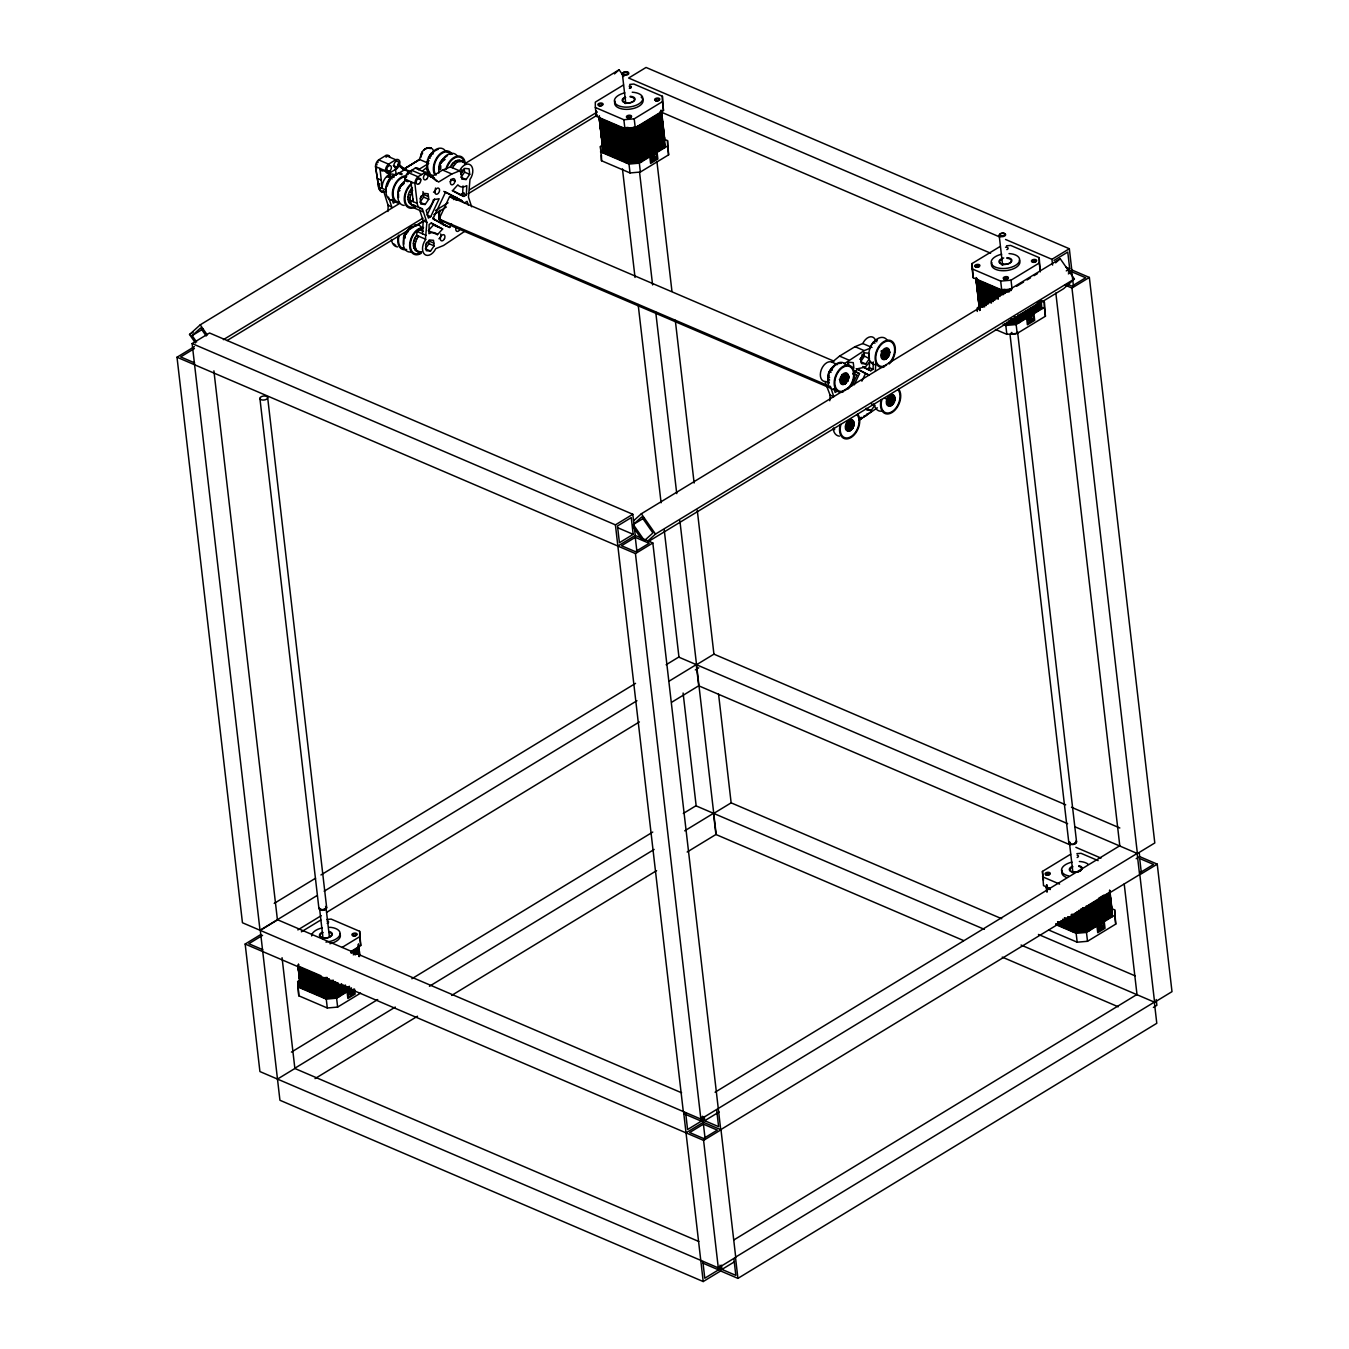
<?xml version="1.0" encoding="UTF-8"?>
<svg xmlns="http://www.w3.org/2000/svg" width="1349" height="1349" viewBox="0 0 1349 1349"><rect width="100%" height="100%" fill="white"/><g stroke="black" fill="none" stroke-linecap="round" stroke-linejoin="round"><path stroke-width="1.5" d="M419.505 158.895L422.288 151.965L420.939 154.292M863.883 367.468L867.07 369.171L869.397 367.737L869.532 362.19M867.07 369.171L870.746 370.739L873.09 369.322L873.258 361.92M452.235 190.614L460.245 194.846L462.656 193.379L463.027 185.909M466.332 194.964L466.805 185.622A13.659 8.718 -66.8 0 1 457.851 184.847L452.708 190.496L463.938 196.431L466.332 194.964L462.656 193.379M387.922 211.489L388.225 205.082L391.918 207.426L388.495 197.038M416.251 250.965L421.613 252.061C412.136 253.545 411.327 240.493 416.74 235.4L416.959 231.421L421.849 228.807M422.473 233.799L423.198 220.814L419.775 210.377M464.933 231.185L443.517 245.501L435.744 248.638A10.404 6.644 -66.8 0 1 424.716 254.421A10.404 6.644 -66.8 0 1 425.34 240.038L426.891 222.4L422.389 208.758L412.524 204.896L415.037 205.621M829.77 400.737L830.09 395.105L824.947 381.531A10.404 6.644 -66.8 0 1 821.288 369.744A10.404 6.644 -66.8 0 1 832.114 362.223L839.55 356.102L855.03 346.676L862.787 343.54A10.404 6.644 -66.8 0 1 875.434 340.1M875.332 371.363L875.754 363.943M841.641 374.567L847.813 377.147L845.722 383.453L841.978 381.312M887.322 351.684L885.197 349.239L886.192 348.632C892.313 348.969 887.929 355.225 883.966 350.082L889.716 352.595L886.698 358.497L882.954 356.372M866.395 415.357L865.62 415.829L866.783 414.447M866.952 414.042L866.834 415.003M849.044 422.203L854.119 424.126L850.595 429.269L845.756 427.195M890.02 397.264L895.095 399.169L891.571 404.312L888.35 402.946M399.102 189.349L399.759 190.833L399.068 189.18L401.446 185.504M409.489 203.261L412.693 205.183C405.105 202.603 407.82 191.862 412.406 187.562M411.327 204.053L409.826 197.763L412.592 190.31L410.754 189.518M405.155 237.407L404.464 235.755L405.155 238.014L404.228 237.609M420.804 157.546L420.955 156.669A7.807 4.991 -66.8 0 1 422.675 153.01M426.874 162.622L429.64 155.118L435.069 150.869M421.242 195.942L420.382 198.269M418.089 251.757C413.148 248.031 415.222 240.324 418.578 236.193M440.735 165.876L440.044 164.224L441.342 161.711L442.084 162.251L440.6 162.993M349.576 994.28C352.207 993.218 348.7 994.635 350.622 994.28M350.049 992.476L349.104 993.589L348.936 992.156M653.304 156.855C656.086 154.815 651.989 158.44 654.434 156.383M653.405 159.081L653.27 159.384M654.67 156.484L654.248 157.361M655.783 157.58C653.793 160.969 654.99 154.966 655.547 157.648M825.605 381.463L829.281 383.049C825.386 376.877 829.365 367.586 835.942 365.073M841.843 378.833L840.697 380.013L843.698 374.398L842.855 375.106L843.783 375.494M843.816 383.588A5.211 3.322 -66.8 0 0 845.688 382.442L848.049 380.654L848.74 377.821L847.813 377.754M847.239 425.407L846.093 426.588L849.094 420.972M853.209 423.721L853.883 425.98L852.973 425.593M882.819 353.876L881.673 355.057L884.674 349.442L883.831 350.15L884.742 350.555M886.698 358.497L889.025 355.698L888.097 355.31L888.789 352.207M888.789 352.797L889.48 354.45L888.553 354.062M888.215 400.451L887.069 401.631L890.07 396.016M890.593 396.758L889.261 401.53L887.069 401.918M893.949 400.636L894.32 402.272L894.185 398.781M894.185 399.371L894.825 400.872M1029.118 320.607L1029.877 319.511L1030.248 320.303M1029.338 319.038C1029.81 316.239 1027.011 321.079 1029.186 319.342M1030.164 320.624L1030.248 320.151M1030.484 320.236L1029.709 321.332L1029.338 320.539M1101.813 926.982L1101.88 926.83M861.471 417.667L860.072 418.241M404.498 235.923L405.762 233.242L406.504 233.782M435.019 190.411L435.322 189.619A3.254 2.074 -66.8 0 0 435.457 188.051M460.7 174.038L462.049 169.552M456.266 227.34L455.962 228.133A3.254 2.074 -66.8 0 0 456.721 231.252L457.244 231.404A3.254 2.074 -66.8 0 0 459.52 230.021L459.942 229.296A3.254 2.074 -66.8 0 0 460.228 228.504M651.719 157.428L652.157 158.17L651.803 157.277M349.003 992.476C349.087 994.972 350.774 990.25 349.087 992.324M840.967 378.597L842.231 375.916L842.973 376.455M848.049 380.654L846.464 381.396L847.948 380.654L847.577 379.018M846.346 425.171L847.695 424.159M851.017 420.348A5.211 3.322 -66.8 0 0 846.363 424.564A5.211 3.322 -66.8 0 0 847.695 430.129A5.211 3.322 -66.8 0 0 852.585 426.857L853.85 425.829M881.942 353.64L883.291 352.645M888.924 355.698L889.446 354.298M887.322 400.215L889.497 396.454L890.138 397.129M1031.159 318.246C1029.304 319.173 1032.659 316.475 1030.113 318.465M1100.497 928.483C1100.936 925.262 1098.44 931.147 1100.767 928.348M1101.492 926.122L1101.543 925.043L1100.767 925.718M1101.762 925.97L1100.717 926.797L1100.7 925.414M862.382 417.6L859.128 419.775L859.718 418.814M434.614 198.977L427.06 215.064L430.736 216.633L439.15 198.758L433.434 199.703A13.659 8.718 -66.8 0 1 428.257 208.673L426.217 210.275L428.392 218.066L430.736 216.633M829.652 387.804L453.095 226.531L439.066 219.044L449.622 196.583L833.901 361.161M442.354 224.322L449.723 227.475L451.51 223.681M851.927 385.831L856.952 375.174L853.243 373.201M854.237 384.836L859.515 373.606L854.254 370.806M861.876 381.177L865.451 373.572L856.21 368.648M400.366 186.668L399.624 187.949M407.229 231.708C405.054 232.382 408.798 233.36 407.229 231.708L405.02 234.524M430.567 177.377L442.607 170.041L450.381 166.905C452.286 161.509 459.419 157.614 463.887 162.555L460.683 160.632M452.219 167.698L457.075 161.947L462.522 161.425M425.761 244.843L426.638 242.348M350.841 991.195C351.684 994.517 351.212 988.935 351.33 992.257M870.156 346.693L873.157 342.41L876.917 340.117M883.949 351.499L882.465 352.241M848.352 423.03L846.868 423.771M852.517 426.824L852.77 428.358L851.05 428.915M852.602 428.493L853.344 427.211M889.328 398.073L888.586 397.533L888.671 399.203M891.133 404.784A5.211 3.322 -66.8 0 0 892.886 403.081L894.404 402.272M1098.811 926.358C1097.985 929.984 1101.273 924.79 1098.946 926.544M422.945 191.558L423.603 197.089L419.977 202.266L425.12 204.475L428.746 199.298L428.105 193.75L423.839 193.379L420.214 198.556L420.854 204.104L425.12 204.475M464.14 168.44L464.579 172.149L460.953 177.309L466.096 179.518L469.722 174.358L469.081 168.81L464.815 168.44L461.189 173.616L461.83 179.147L466.096 179.518M433.822 243.107L428.662 240.898L428.982 243.663L425.357 248.84L430.516 251.049L434.142 245.872L433.501 240.324L429.235 239.953L425.61 245.13L426.25 250.678L430.516 251.049M846.582 365.714L849.01 362.257L853.259 362.628L853.9 368.176L850.477 366.709M865.771 363.926L869.38 358.75L868.739 353.202L864.49 352.831L860.864 358.008L861.505 363.555L865.771 363.926L860.611 361.717L864.237 356.541L863.798 352.848M866.884 410.13L871.15 410.501L874.776 405.324L871.336 403.857M422.001 152.201C424.193 148.086 431.461 145.119 433.585 150.852M442.253 160.632L443.349 160.936L441.342 161.711M843.142 374.837L842.231 375.916M884.118 349.897L883.207 350.959M887.44 356.44L886.175 357.755M852.855 425.07L847.324 422.524L849.162 422.068M892.026 403.958L893.578 403.553M1099.857 927.606L1099.452 928.719M437.481 234.642L442.641 228.976L431.478 223.023L429.134 224.44L428.915 233.681L431.039 232.753A13.659 8.718 -66.8 0 1 437.481 234.642L428.274 230.696L433.434 225.03L442.641 228.976M859.971 418.021L861.05 417.499L861.117 418.595M440.516 223.546L443.113 220.831M852.838 374.061L858.031 368.648L865.114 367.147L870.257 361.481A13.659 8.718 -66.8 0 0 872.061 362.965M423.94 150.009L425.778 148.559M846.295 382.998L845.722 383.453M851.691 429.572L850.595 429.269M892.667 404.616L891.571 404.312M398.984 165.843L403.435 169.468L419.505 159.469L428.712 163.398L418.426 169.687M403.435 169.468L419.505 159.469M860.106 418.207L862.18 417.937M195.436 342.95L189.535 334.501L200.225 324.839L399.776 203.328M196.617 342.022L192.131 335.614L200.596 327.976L206.195 336.002M442.421 160.548L442.826 160.194A5.211 3.322 -66.8 0 0 440.567 168.692M443.332 159.991L444.715 159.688M408.14 231.151L408.224 231.303A5.211 3.322 -66.8 0 0 404.245 238.301M614.503 73.908L619.09 69.777L623.811 76.539M633.71 520.663L641.348 513.767L1060.213 258.704L1074.377 279.007L1063.687 288.652L648.414 541.522M633.254 524.542L641.719 516.903L652.916 532.956L644.451 540.578L633.254 524.542L644.046 517.965M647.874 540.966L655.513 534.069L1074.377 279.007M845.216 383.656L843.816 383.47L845.216 383.656L845.03 382.087L839.348 379.44M882.33 355.563L886.006 357.148C886.984 362.999 878.705 355.192 882.853 357.384L883.258 359.138L881.926 356.979M850.595 430.213L848.588 430.938L847.256 428.898C843.091 426.975 851.421 434.395 850.426 428.662L846.734 427.093M851.118 430.027L851.472 428.004L846.346 425.812M890.981 395.459L893.51 395.375L894.96 398.056L893.696 398.832L891.689 397.77L891.571 395.206L893.51 395.375L894.96 398.056M891.402 403.722L889.396 402.643L888.114 403.418C884.286 403.182 892.718 408.899 891.402 403.722L887.709 402.137M892.094 405.071L892.448 403.064L889.025 401.597M1055.626 262.836L1060.213 258.704M422.456 171.07L426.554 167.63L427.127 170.008A13.659 8.718 -66.8 0 0 428.409 172.234M844.289 363.724L864.22 350.622L870.054 348.261M877.356 407.82L859.364 420.045M425.154 149.132L427.7 147.715M850.123 430.432L847.678 430.668L846.346 428.51L848.42 427.599L850.426 428.662M383.74 191.457C382.222 194.121 377.669 188.675 378.546 186.061L375.511 166.534A5.851 3.743 -66.8 0 1 378.631 159.89L385.831 155.506L395.763 159.755A5.851 3.743 -66.8 0 1 399.928 161.981A5.851 3.743 -66.8 0 1 396.791 168.642L389.608 173.009L384.077 170.649A5.851 3.743 -66.8 0 1 379.929 168.44L382.239 188.388A10.404 6.644 -66.8 0 1 386.64 176.534L388.495 175.083A10.404 6.644 -66.8 0 1 393.942 174.544M655.277 158.238L655.547 157.496M1028.967 319.561L1029.354 318.735M1032.002 319.983L1032.17 318.229L1031.85 319.764M848.605 376.438L846.228 373.471L844.221 374.196L847.155 373.74L848.605 376.438L847.324 377.214L843.648 375.646M886.597 349.425L885.669 349.037L887.204 348.531L886.108 349.644M841.742 381.801L843.209 384.364L844.744 383.858L843.209 384.364C841.574 384.414 839.567 380.705 841.742 381.801L843.024 381.025L839.651 379.71M884.792 358.514L885.787 359.053L884.185 359.407L883.882 358.598L886.192 358.699M891.048 395.611L892.886 395.915M891.099 405.476L889.278 405.172M405.172 169.35L395.645 175.168M408.612 181.407A6.02 3.845 -66.8 0 1 404.953 179.147A6.441 4.114 -66.8 0 1 408.056 172.52L415.29 168.102A6.441 4.114 -66.8 0 1 419.067 169.418M422.389 208.758L421.731 208.825A10.404 6.644 -66.8 0 1 417.195 203.362L414.885 183.413A6.441 4.114 -66.8 0 1 418.005 176.77L425.239 172.368A6.441 4.114 -66.8 0 1 429.37 174.594L438.56 182.048L451.814 173.987L459.587 170.851A10.404 6.644 -66.8 0 1 470.616 165.067A10.404 6.644 -66.8 0 1 469.992 179.451L468.457 197.089L471.661 206.819M464.494 163.92L619.09 69.777M189.535 334.501L193.126 332.309M192.131 335.614L202.923 329.038M434.951 192.553A3.254 2.074 -66.8 0 1 435.39 190.192L435.811 189.467A3.254 2.074 -66.8 0 1 438.088 188.067L438.61 188.236A3.254 2.074 -66.8 0 1 439.369 191.356L439.066 192.148A3.254 2.074 -66.8 0 1 435.12 193.227L435.036 192.502M316.964 895.601L260.02 930.27L192.131 343.573L209.533 332.984L632.799 514.273L635.261 535.452L652.832 542.972L720.72 1129.669L1139.585 874.607L1137.123 853.428L700.873 1119.08L260.29 930.388L279.934 1100.261L703.217 1281.55L720.619 1270.96L719.944 1265.177M623.525 84.953L595.297 102.136L595.347 107.498L596.376 116.368L624.891 128.593L635.244 127.683L663.472 110.5L662.393 96.268L633.861 84.043L629.73 84.414M260.02 930.27L242.449 922.75L177.006 357.232L194.408 346.642M194.425 348.531L180.665 356.912L194.56 362.864M223.378 339.661L422.928 218.15M435.508 210.495L448.087 202.822M453.483 199.551L457.075 197.359M460.667 195.167L464.275 192.974M469.671 189.686L597.303 111.967M227.07 340.555L424.817 220.14M433.805 214.676L446.384 207.004M467.951 193.868L597.388 115.053M416.689 225.401L423.873 221.034M595.347 107.498L623.862 119.724L634.215 118.813L662.443 101.63L662.393 96.268M661.482 111.158L664.753 139.436L667.519 140.616L668.598 154.848L640.37 172.031L630.034 172.942L601.502 160.733L600.423 146.501L603.155 144.832M660.808 112.709L638.043 126.57L634.081 126.924M660.858 113.265L638.094 127.126L622.26 128.509L599.26 118.661M660.926 113.822L638.161 127.683L622.327 129.066L599.327 119.218M660.993 114.378L638.229 128.239L622.395 129.622L599.394 119.774M661.061 114.935L638.296 128.796L622.462 130.179L599.445 120.331M661.179 116.031L638.414 129.909L622.58 131.291L599.58 121.444M661.246 116.587L638.482 130.448L622.648 131.848L599.647 121.983L599.344 115.677M661.314 117.144L638.549 131.005L622.715 132.404L599.715 122.54M661.381 117.7L638.617 131.561L622.783 132.944L599.765 123.096M661.499 118.813L638.735 132.674L622.901 134.057L599.9 124.209M661.566 119.37L638.802 133.231L622.968 134.613L599.968 124.766L599.867 120.112M661.634 119.926L638.87 133.787L623.036 135.17L600.035 125.322M661.701 120.483L638.937 134.344L623.103 135.726L600.086 125.879M661.819 121.579L639.055 135.44L623.221 136.839L600.221 126.975L600.035 119.724M661.887 122.135L639.122 135.996L623.289 137.396L600.288 127.531M661.954 122.692L639.19 136.553L623.356 137.935L600.356 128.088M662.089 123.804L639.325 137.665L623.491 139.048L600.474 129.2M662.14 124.361L639.375 138.222L623.542 139.605L600.541 129.757L600.271 119.892M662.207 124.917L639.443 138.778L623.609 140.161L600.609 130.313M662.275 125.457L639.51 139.335L623.676 140.718L600.676 130.87M662.41 126.57L639.645 140.431L623.811 141.83L600.794 131.966M662.46 127.126L639.696 140.987L623.862 142.37L600.861 132.522L600.524 122.101M662.528 127.683L639.763 141.544L623.929 142.927L600.929 133.079L600.845 124.867M662.595 128.239L639.831 142.1L623.997 143.483L600.996 133.635M662.73 129.352L639.966 143.213L624.132 144.596L601.114 134.748M662.781 129.892L640.016 143.77L624.182 145.152L601.182 135.305M662.848 130.448L640.084 144.309L624.25 145.709L601.249 135.844M662.915 131.005L640.151 144.866L624.317 146.265L601.317 136.401M663.05 132.118L640.286 145.979L624.452 147.361L601.435 137.514M663.101 132.674L640.337 146.535L624.503 147.918L601.502 138.07L601.435 131.915M663.168 133.231L640.404 147.092L624.57 148.474L601.57 138.627M663.236 133.787L640.471 147.648L624.638 149.031L601.637 139.183M663.371 134.883L640.606 148.744L624.772 150.144L601.755 140.279L601.671 132.084M663.438 135.44L640.674 149.301L624.823 150.7L601.823 140.836M663.489 135.996L640.724 149.857L624.891 151.257L601.89 141.392M663.624 137.109L640.859 150.97L625.025 152.353L602.025 142.505M663.691 137.665L640.927 151.526L625.093 152.909L602.076 143.061L601.738 132.64L602.312 137.632M663.759 138.222L640.994 152.083L625.143 153.466L602.143 143.618M663.809 138.778L641.045 152.639L625.211 154.022L602.21 144.174M663.944 139.874L641.18 153.735L625.346 155.135L602.345 145.27L602.059 135.406M664.012 140.431L641.247 154.292L625.413 155.691L602.396 145.827M664.079 140.987L641.315 154.848L625.464 156.231L602.463 146.383M664.13 141.544L641.365 155.405L625.531 156.788L602.531 146.94M664.264 142.657L641.5 156.518L625.666 157.9L602.666 148.053M664.332 143.213L641.568 157.074L625.734 158.457L602.716 148.609L602.683 144.495M664.399 143.753L641.635 157.631L625.784 159.013L602.784 149.166M664.45 144.309L641.686 158.17L625.852 159.57L602.851 149.705M664.585 145.422L641.82 159.283L625.987 160.666L602.986 150.818M664.652 145.979L641.888 159.84L626.054 161.222L603.037 151.375L602.851 144.107M664.72 146.535L641.955 160.396L626.105 161.779L603.104 151.931M664.77 147.092L642.006 160.953L626.172 162.335L603.172 152.488M600.474 151.864L629.005 164.072L639.342 163.162L667.57 145.979L667.519 140.616M1006.539 245.788L1010.671 245.434L1039.202 257.642L1039.253 263.004L1011.025 280.187L1012.054 289.074L1001.7 289.968L973.185 277.759L972.157 268.889L972.106 263.527L1000.334 246.344M840.697 380.3L842.889 379.912L844.221 375.14M881.673 355.343L883.865 354.956L885.197 350.2M843.783 376.742L847.459 378.327L848.74 377.551L847.813 377.147M881.808 356.929L884 356.069L886.006 357.148M192.131 343.573L615.414 524.862L632.799 514.273M1005.545 239.464L1051.933 259.328L1069.335 248.739L1071.781 269.918L1089.351 277.439L1154.795 842.956L1137.392 853.546L1075.372 826.988M1054.007 260.441L1067.767 252.061L1069.706 268.805L1066.266 270.896M1016.539 286.342L1023.537 282.076M1027.044 279.934L1030.535 277.81M1034.042 275.668L1037.55 273.543M633.17 534.339L619.427 542.72L617.488 525.975L631.248 517.594L633.17 534.339L617.707 527.729M617.859 546.041L635.261 535.452M1068.307 272.026L1071.781 269.918M635.278 537.357L621.518 545.721L635.413 551.674L649.173 543.293L635.278 537.357L636.964 551.96M1068.357 273.898L1071.797 271.807L1085.692 277.759L1071.949 286.14L1066.739 283.897M1037.246 303.39L1040.754 301.265L1041.647 309.022L1041.327 300.658M1018.057 315.683L1040.821 301.822M1018.124 316.239L1040.888 302.378M1040.939 302.918L1018.175 316.796L1014.229 317.133M1041.006 303.474L1018.242 317.335L1014.279 317.69M1041.074 304.031L1018.31 317.892L1014.347 318.246M1041.141 304.587L1018.377 318.448L1010.452 319.14M1041.209 305.144L1018.444 319.005L1010.519 319.696M1041.259 305.7L1018.495 319.561L1010.586 320.253M177.006 357.232L635.446 553.579L652.832 542.972M1064.934 285.027L1071.966 288.028L1089.351 277.439M1041.394 306.813L1018.63 320.674L1008.732 321.534M1041.462 307.353L1018.697 321.231L1006.826 322.259M1041.529 307.909L1018.765 321.77L1006.877 322.816M1041.58 308.466L1018.815 322.327L1004.971 323.541M846.093 426.874L848.285 426.486L849.617 421.714M853.984 423.013L852.72 421.107L851 420.955C848.167 415.728 861.067 428.105 848.841 421.546M870.796 412.069L868.301 413.603M1003.049 324.266L1005.814 325.463L1016.151 324.553L1044.379 307.353L1044.328 302.007L1041.563 300.827M1033.638 319.831L1028.174 323.17L1027.668 318.735L1033.132 315.396L1033.638 319.831L1030.569 318.516M995.427 329.443L1006.843 334.333L1017.18 333.422L1045.408 316.239L1044.328 302.007M274.218 903.392L315.565 878.216M320.961 874.945L635.548 683.37M666.119 664.753L678.699 657.098L1067.632 823.666M324.148 891.217L636.947 700.738M669.306 681.043L696.269 664.619L698.715 685.798L671.751 702.222M260.29 930.388L277.675 919.799L681.633 1092.808M696.539 664.737L713.925 654.147L1065.693 804.797M702.475 1116.365L703.133 1122.149L720.99 1129.787L735.728 1257.302L718.342 1267.891L259.919 1071.561L245.164 944.047L260.812 934.503M695.325 669.913L698.799 667.789M262.566 935.346L248.823 943.727L262.718 949.679M297.842 929.916L321.214 915.684M326.593 912.396L639.392 721.917M301.383 931.822L320.792 920.001M342.073 947.42L359.711 936.678L359.66 931.316L331.129 919.091L326.998 919.462M360.571 993.117L337.638 1007.079L327.301 1007.99L298.77 995.781L297.691 981.549L300.422 979.88M351.01 951.467L360.739 945.548L359.66 931.316M351.06 952.023L358.075 947.757M351.128 952.579L358.143 948.313M351.195 953.136L358.193 948.87M353.016 952.613L358.261 949.426M353.067 953.17L358.328 949.983M354.888 952.664L358.396 950.539M354.956 953.22L358.463 951.079L358.328 944.384M353.269 954.839L358.514 951.635M355.091 954.333L358.581 952.192M355.141 954.89L358.649 952.748M341.634 983.876L338.127 986.018L322.293 987.401L299.293 977.553M341.702 984.433L338.194 986.574L322.36 987.957L299.36 978.109M341.752 984.989L338.262 987.131L322.428 988.513L299.411 978.666L299.124 972.342M341.82 985.546L338.329 987.687L322.478 989.07L299.478 979.222M343.641 985.04L338.38 988.227L322.546 989.626L299.545 979.762M343.708 985.596L338.447 988.783L322.613 990.183L299.613 980.318M345.513 985.074L338.515 989.34L322.681 990.722L299.68 980.875M345.58 985.63L338.582 989.896L322.748 991.279L299.731 981.431L299.596 972.68M345.648 986.186L338.65 990.453L322.799 991.835L299.798 981.988M345.715 986.743L338.7 991.009L322.866 992.392L299.866 982.544M345.782 987.299L338.768 991.566L322.934 992.948L299.933 983.101M347.587 986.777L338.835 992.122L323.001 993.505L300.001 983.657M349.408 986.271L338.903 992.662L323.069 994.061L300.051 984.197L299.714 973.776M349.475 986.827L338.97 993.218L323.119 994.618L300.119 984.753M349.543 987.384L339.021 993.775L323.187 995.157L300.186 985.31L300.034 976.558M349.593 987.94L339.088 994.331L323.254 995.714L300.254 985.866M349.661 988.497L339.155 994.888L323.322 996.27L300.321 986.423M351.482 987.974L339.223 995.444L323.389 996.827L300.372 986.979M351.549 988.53L339.29 996L323.456 997.383L300.439 987.535M297.741 986.895L326.273 999.12L336.609 998.209L351.465 989.171M352.224 989.896L348.126 992.392L348.632 996.827L354.096 993.505L353.59 989.07M291.418 1052.102L377.703 999.558M411.867 978.75L652.764 832.063M683.319 813.447L695.899 805.791L984.332 929.326M294.605 1068.374L395.291 1007.079M429.437 986.271L654.147 849.448M684.719 830.832L713.469 813.312L715.931 834.491L687.164 852.012M277.489 1079.082L294.875 1068.492L698.833 1241.502M713.739 813.43L731.141 802.84L1001.734 918.736M315.042 1078.61L417.515 1016.219M451.662 995.41L656.609 870.628M1050.112 888.451L1043.519 885.635L1042.44 871.403L1070.668 854.204M715.071 1092.218L1119.552 845.907M700.839 1116.972L701.328 1121.154L687.585 1129.535L685.646 1112.79M704.245 1116.534L704.718 1120.715L719.101 1111.964M686.017 1132.856L703.402 1122.267L702.745 1116.483M1136.178 858.723L1139.669 856.615L1157.24 864.136L1171.994 991.65L1154.592 1002.24L1021.058 945.042M703.419 1124.155L689.676 1132.536L703.571 1138.489L717.314 1130.108L703.419 1124.155L705.122 1138.792M1139.821 872.82L1153.58 864.456L1139.686 858.504L1141.372 873.14M1098.592 898.35L1103.853 895.146M1088.154 905.297L1109.165 892.498L1111.981 916.898L1111.846 908.13M245.164 944.047L703.588 1140.377L720.99 1129.787M1157.24 864.136L1139.838 874.725L1154.592 1002.24M1109.3 893.611L1086.535 907.472L1082.572 907.826M1109.35 894.168L1086.586 908.029L1082.64 908.383M1109.418 894.724L1086.653 908.585L1080.718 909.108M1109.485 895.281L1086.721 909.142L1080.785 909.664M1109.553 895.837L1086.788 909.698L1078.863 910.39M1109.62 896.377L1086.856 910.238L1078.93 910.946M1109.671 896.933L1086.906 910.794L1077.008 911.671M1109.805 898.046L1087.041 911.907L1075.17 912.953M1109.873 898.603L1087.109 912.464L1075.22 913.509M1109.94 899.159L1087.176 913.02L1071.325 914.403M1109.991 899.716L1087.227 913.577L1071.393 914.959M1110.126 900.812L1087.361 914.673L1071.528 916.072M1110.193 901.368L1087.429 915.229L1071.595 916.629M1110.261 901.925L1087.496 915.786L1071.646 917.185M1110.379 903.037L1087.614 916.898L1071.781 918.281L1067.953 916.646M1110.446 903.594L1087.682 917.455L1071.848 918.838L1068.003 917.202M1110.514 904.15L1087.749 918.011L1071.915 919.394L1068.071 917.758M1110.581 904.707L1087.817 918.568L1071.966 919.951L1068.138 918.315M1110.699 905.803L1087.935 919.664L1072.101 921.063L1064.428 917.775M1110.767 906.359L1088.002 920.22L1072.168 921.62L1064.496 918.332M1110.834 906.916L1088.07 920.777L1072.236 922.16L1064.563 918.888M1110.901 907.472L1088.137 921.333L1072.286 922.716L1064.631 919.445M1111.02 908.585L1088.255 922.446L1072.421 923.829L1062.843 919.731M1111.087 909.142L1088.323 923.003L1072.489 924.385L1062.894 920.288M1111.154 909.681L1088.39 923.559L1072.556 924.942L1062.961 920.827M1111.222 910.238L1088.458 924.099L1072.624 925.498L1061.107 920.574M1111.34 911.351L1088.576 925.212L1072.742 926.594L1061.241 921.671M1111.407 911.907L1088.643 925.768L1072.809 927.151L1061.309 922.227M1111.475 912.464L1088.71 926.325L1072.877 927.707L1059.454 921.957M1111.542 913.02L1088.778 926.881L1072.944 928.264L1057.599 921.704M1111.66 914.133L1088.896 927.994L1073.062 929.377L1057.734 922.8M1111.728 914.673L1088.963 928.534L1073.13 929.933L1057.785 923.357M1111.795 915.229L1089.031 929.09L1073.197 930.49L1057.852 923.913M1111.913 916.342L1089.149 930.203L1073.315 931.586L1056.065 924.2M1056.132 924.756L1076.148 933.323L1086.485 932.429L1114.712 915.229L1114.662 909.867L1111.896 908.686L1109.856 890.947M1103.971 927.707L1098.508 931.029L1098.002 926.594L1103.465 923.272L1103.971 927.707L1099.368 925.734M1048.645 929.984L1077.177 942.192L1087.513 941.298L1115.741 924.099L1114.662 909.867M734.075 1239.815L1136.752 994.601M703.588 1140.377L718.528 1269.847L704.785 1278.228L702.846 1261.484M721.445 1265.227L721.934 1269.409L734.514 1261.753M1153.395 1007.416L1156.869 1005.309L1156.194 999.525M737.92 1278.38L1156.784 1023.301L1154.339 1002.122L735.475 1257.201L737.92 1278.38L720.349 1270.842L719.894 1266.998M398.14 164.055L404.076 168.878L418.881 160.059M430.061 148.643L431.242 148.019M889.379 405.324L887.322 403.553L890.205 405.56M847.324 377.214C846.396 376.607 843.445 374.769 846.514 374.297M848.959 421.647L852.383 423.097L850.713 422.709L851 420.955M891.571 405.273L890.188 405.088M849.212 430.027L850.207 430.584M883.325 358.21L882.415 357.805M842.349 383.15L841.439 382.762L843.833 383.942M893.443 396.302L894.37 396.707M888.721 404.767L887.794 404.38M847.745 429.724L846.818 429.336M376.506 168.44L375.646 167.057L378.546 186.82L385.915 189.973L386.421 192.114M841.877 382.323L840.95 381.936M852.939 422.085L853.866 422.49M426.874 148.373L428.56 148.205M388.242 205.841L383.554 190.883L382.627 190.968L383.082 192.283M628.145 127.447L622.193 127.97L599.192 118.105M439.825 166.096L440.735 166.483M440.651 169.266L439.943 167.209L440.87 167.596M972.157 268.889L1000.688 281.098L1011.025 280.187M1005.005 289.377L999.069 289.9L976.069 280.052M1011.008 289.411L999.137 290.457L976.136 280.609M1011.076 289.968L999.204 291.013L976.204 281.148M1011.143 290.524L999.272 291.569L976.254 281.705M1009.221 291.249L999.339 292.109L976.322 282.261M1009.288 291.806L999.39 292.666L976.389 282.818M1005.393 292.699L999.457 293.222L976.457 283.374L976.221 277.607M1005.46 293.256L999.525 293.778L976.524 283.931M1003.555 293.981L999.592 294.335L976.592 284.487M1003.605 294.537L999.66 294.891L976.642 285.044M1008.664 320.978L1018.562 320.118L1041.327 306.257L1041.091 300.49M1005.039 324.097L1018.883 322.883L1017.989 315.126M848.605 375.966L847.56 375.511L848.47 375.916M853.074 422.625L853.984 422.541M1076.873 853.664L1081.004 853.31L1098.12 860.628M327.149 977.452L321.197 977.974L298.196 968.127M327.2 978.008L321.264 978.531L298.264 968.683M1077.075 912.228L1086.974 911.351L1109.738 897.49L1109.553 890.222M327.267 978.565L321.332 979.087L298.331 969.24M329.308 978.952L321.399 979.644L298.399 969.796M329.375 979.509L321.467 980.2L298.449 970.336M329.443 980.049L321.517 980.757L298.517 970.892L298.399 964.198M333.473 980.268L321.585 981.313L298.584 971.449M331.55 980.993L321.652 981.853L298.652 972.005M333.591 981.381L321.72 982.409L298.719 972.562M335.631 981.752L321.787 982.966L298.77 973.118L298.635 964.35M335.699 982.308L321.838 983.522L298.837 973.674M1071.713 917.725L1087.547 916.342L1110.311 902.481L1110.042 892.616M337.806 983.252L321.973 984.635L298.972 974.787M337.874 983.792L322.04 985.192L299.04 975.327M337.941 984.348L322.107 985.748L299.09 975.883M338.009 984.905L322.158 986.288L299.158 976.44M338.059 985.461L322.226 986.844L299.225 976.996M841.388 377.197L842.316 377.585M860.24 417.735L860.156 418.763M410.855 204.407L414.362 205.672M886.58 348.953L889.581 351.482M883.072 358.362L884.809 358.986M845.604 373.892L847.341 374.533M891.959 395.527L893.696 396.151M847.492 429.876L849.229 430.516M884.775 353.118L888.283 354.349L884.86 352.882M842.063 377.45L847.307 379.305L842.181 377.113M890.171 399.692L893.679 400.923L890.256 399.456M847.442 424.024L852.703 425.879L847.577 423.687M881.201 351.212L884.742 352.46L881.319 350.993M845.924 426.84L849.398 428.173M883.764 353.32L887.625 354.956M842.788 378.26L846.649 379.912M889.75 400.147L893.089 401.564M847.121 424.395L852.113 426.52M1069.335 248.739L646.053 67.45L628.651 78.04L999.744 236.969M1065.828 267.153L1069.706 268.805M660.099 111.63L990.604 253.19M976.001 279.496L999.019 289.344M599.512 120.887L622.513 130.735L638.364 129.352L661.128 115.491L660.943 110.281M599.833 123.653L622.833 133.5L638.684 132.118L661.448 118.257L661.179 110.433M976.71 285.583L999.71 295.448M976.845 286.696L999.845 296.544M976.912 287.253L997.99 296.291M600.153 126.418L623.154 136.283L639.004 134.883L661.769 121.022L661.415 110.601M976.963 287.809L998.058 296.847M977.03 288.366L998.125 297.387M998.176 297.944L977.098 288.922L976.76 278.501L977.334 283.492M977.165 289.479L998.243 298.5M600.406 128.644L623.423 138.492L639.257 137.109L662.022 123.248L661.735 113.383M977.232 290.018L998.311 299.056M977.283 290.575L996.456 298.787M994.601 298.517L977.351 291.131L977.081 281.267M977.418 291.688L994.668 299.073M977.485 292.244L994.736 299.63M600.727 131.409L623.744 141.274L639.578 139.874L662.342 126.013L662.005 115.592M977.553 292.8L994.803 300.186M977.603 293.357L992.948 299.916M977.671 293.913L993.016 300.473M993.066 301.029L977.738 294.47L977.637 289.799M977.806 295.009L993.134 301.586M601.064 134.192L624.064 144.039L639.898 142.657L662.663 128.796L662.325 118.375M977.873 295.566L991.279 301.316M977.924 296.122L991.346 301.872M991.414 302.429L977.991 296.679L977.873 289.968M978.059 297.235L991.481 302.985M978.126 297.792L989.626 302.716M601.384 136.957L624.385 146.805L640.219 145.422L662.983 131.561L662.646 121.14M978.194 298.348L987.772 302.446M978.244 298.905L987.839 303.002M987.906 303.559L978.312 299.444L978.109 290.136M978.379 300.001L987.957 304.115M978.447 300.557L986.119 303.845M601.705 139.74L624.705 149.587L640.539 148.205L663.303 134.344L662.966 123.906M978.514 301.114L986.17 304.402M978.565 301.67L986.237 304.958M986.304 305.515L978.632 302.227L978.295 291.806M978.699 302.783L984.45 305.245M601.958 141.949L624.958 151.796L640.792 150.413L663.556 136.553L663.286 126.688M978.767 303.34L984.517 305.801M978.834 303.879L984.585 306.358M978.885 304.436L984.652 306.897M982.797 306.645L978.952 304.992L978.615 294.571M979.02 305.548L982.848 307.184M602.278 144.714L625.278 154.579L641.112 153.179L663.877 139.318L663.539 128.897M602.598 147.496L625.599 157.344L641.433 155.961L664.197 142.1L663.86 131.679M602.919 150.262L625.919 160.126L641.753 158.727L664.517 144.866L664.18 134.445M459.014 160.143L460.852 160.919M457.159 160.329L458.997 161.104M455.237 161.172L457.075 161.947M875.012 340.96L876.85 341.752M431.292 153.162L433.13 153.955M453.382 162.622L455.22 163.414M873.157 342.41L874.995 343.202M429.64 155.118L431.478 155.911M451.73 164.578L453.568 165.371M884.624 350.689L888.3 352.258M884.759 351.802L888.435 353.371M464.579 172.149L469.722 174.358M885.011 352.089L888.435 353.539M428.291 157.445L430.146 158.238M450.381 166.905L459.587 170.851M862.787 343.54L871.994 347.486M882.448 353.674L887.575 355.883L882.617 353.371M883.629 355.023L887.052 356.49M427.346 159.991L429.201 160.767M883.241 355.006L886.917 356.591M442.607 170.041L451.814 173.987M855.03 346.676L864.22 350.622M450.937 179.35L455.001 181.12A3.254 2.074 -66.8 0 1 451.325 184.678L450.903 184.324A3.254 2.074 -66.8 0 1 450.87 180.766L451.291 180.041A3.254 2.074 -66.8 0 1 453.568 178.641L454.09 178.81A3.254 2.074 -66.8 0 1 454.984 180.361L455.001 181.12M862.078 354.113A3.254 2.074 -66.8 0 1 862.247 354.787L869.38 358.75M415.29 168.102L425.239 172.368M427.532 173.802L429.37 174.594M434.193 177.798L428.864 175.555M424.716 173.97L428.021 175.404M411.681 170.311L421.613 174.561M869.397 367.737L873.09 369.322M404.076 168.878L411.664 172.132M409.303 171.879L404.447 169.805L398.191 164.595M839.55 356.102L848.74 360.048M393.284 165.556L396.606 166.972L396.791 168.642M378.631 159.89L388.579 164.14L395.763 159.755L395.965 161.425M408.056 172.52L418.005 176.77M460.245 194.846L463.938 196.431M417.482 178.405L420.787 179.822M865.451 373.572L869.127 375.14L858.048 369.238M462.825 202.013L464.663 202.805L467.074 201.338L468.288 205.115M386.101 169.94L389.406 171.357L389.608 173.009A5.851 3.743 -66.8 0 1 385.443 170.8L375.511 166.534M853.732 371.127L859.515 373.606M404.953 179.147L414.885 183.413M832.114 362.223L837.645 364.584M853.091 373.521L856.952 375.174M388.495 175.083L394.009 177.444M388.04 175.437L391.733 177.006M386.64 176.534L392.154 178.894M423.282 194.323L428.426 196.532M830.529 369.322L832.367 370.115M423.603 197.089L428.746 199.298M844.036 377.029L847.459 378.327M409.405 191.862L411.243 192.637M829.18 371.649L831.018 372.442M377.585 178.506L381.278 180.091M887.086 396.741L890.778 398.309M890.138 398.36L893.831 400.113M843.176 379.356L846.599 380.823L841.641 378.327M842.653 379.98L846.076 381.43M408.46 194.391L410.298 195.183M842.265 379.963L845.941 381.548M887.827 400.248L892.954 402.44L884.404 398.022M888.62 401.58L892.313 403.166M407.988 196.971L409.826 197.763M827.746 376.776L829.601 377.568M408.005 199.433L417.195 203.362M827.763 379.221L829.618 380.013M408.511 201.574L410.349 202.367M423.451 211.962L414.244 208.016L413.199 204.829M439.066 219.044L827.207 385.274M392.205 200.208L395.695 201.709L393.284 203.176L392.07 199.382M835.706 390.165L837.56 390.957L835.149 392.424L833.935 388.63M866.007 408.292L871.15 410.501M423.198 220.814L426.891 222.4M830.09 395.105L833.766 396.673L830.36 386.286M419.708 229.752L423.401 231.32M416.959 231.421L426.149 235.367M416.74 235.4L425.93 239.346M416.133 236.092L417.988 236.884M428.982 243.663L434.142 245.872M414.801 238.419L416.639 239.211M848.572 425.93L851.978 427.397L847.037 424.884M413.856 240.965L415.694 241.758M845.806 425.744L851.337 428.105M413.367 243.545L415.205 244.338M413.384 245.99L415.222 246.783M413.907 248.149L415.745 248.924M414.868 249.835L416.723 250.627M417.92 251.47L419.758 252.246M1071.494 807.275L1119.822 827.982M698.984 685.916L1070.077 844.845M1075.878 847.324L1101.003 858.099M1042.49 876.766L1059.606 884.084M1046.335 887.372L1050.18 889.008M1046.402 887.912L1050.23 889.564M1066.283 918.045L1072.033 920.507L1087.867 919.124L1110.632 905.246L1110.294 894.825M1062.776 919.175L1072.354 923.272L1088.188 921.89L1110.952 908.029L1110.615 897.608M1061.174 921.114L1072.674 926.055L1088.508 924.655L1111.272 910.794L1110.935 900.373M1057.667 922.244L1072.995 928.82L1088.828 927.438L1111.593 913.577L1111.256 903.156M1055.997 923.643L1073.264 931.046L1089.098 929.646L1111.863 915.786L1111.576 905.921M1038.443 934.452L1135.082 975.85M963.591 940.573L716.201 834.609L679.879 520.748M1002.24 957.115L1118.22 1006.792M704.718 1120.715L718.612 1126.668L716.673 1109.923M683.926 1113.701L701.328 1121.154M299.866 966.727L320.944 975.765L323.507 997.94L339.341 996.557L337.739 982.696L321.905 984.079L298.905 974.231M298.078 967.014L321.079 976.861M298.129 967.57L321.146 977.418M351.044 992.189L354.096 993.505M721.934 1269.409L735.829 1275.361L733.89 1258.617M703.065 1263.22L718.528 1269.847M862.77 366.49L870.746 370.739M459.942 171.61L461.78 172.588M443.787 191.406L462.235 200.866L445.608 191.996L433.096 218.605L449.723 227.475M449.622 196.583L456.653 200.327M433.113 219.01L446.047 225.907M430.989 223.141L438.965 227.391M429.066 175.05L436.722 181.255M399.102 164.696L404.447 169.805L399.102 164.848M378.546 186.061L381.413 191.794M845.132 374.584L844.609 373.842L845.621 374.381M850.528 421.158L850.005 420.416L851.91 420.871M641.348 513.767L655.513 534.069M633.018 526.801L641.281 538.639M200.225 324.839L207.308 334.99M833.665 427.937L834.643 429.64M653.439 158.76L652.444 159.823L653.675 158.626M888.316 349.576L887.389 349.189L888.974 350.133M852.72 421.107L851.809 420.703L853.394 421.664M376.354 168.288L376.506 169.198M383.554 190.883L383.757 192.216M379.878 189.518L380.047 190.664M1139.214 852.753L1139.669 856.615M1071.797 271.807L1073.484 286.41M1071.966 288.028L1137.392 853.546M1051.933 259.328L1052.608 265.095M1055.829 293.02L1119.822 846.025M1124.206 883.915L1137.022 994.719M1039.202 257.642L1040.281 271.874L1039.253 263.004M1044.379 307.353L1045.408 316.239M1114.712 915.229L1115.741 924.099M1033.907 313.744L1034.683 320.387L1027.398 324.822L1026.623 318.179M1104.241 921.603L1105.016 928.264L1097.732 932.699L1096.956 926.038M1086.333 905.803L1089.216 930.759L1073.382 932.142L1071.46 915.516L1087.294 914.133L1110.058 900.272L1109.789 890.391M1017.568 331.837L1076.569 841.911M1016.151 324.553L1017.18 333.422M1086.485 932.429L1087.513 941.298M999.171 235.266L1002.594 264.893M1069.504 843.142L1072.927 872.769M1010.03 334.603L1068.813 842.585M1000.688 281.098L1001.7 289.968M1005.814 325.463L1006.843 334.333M1076.148 933.323L1077.177 942.192M998.951 288.787L999.778 296.004L976.777 286.14L976.457 277.776M978.177 290.693L978.683 295.127M979.391 301.232L979.964 306.223L977.232 307.876L977.266 311.45M1047.482 889.699L1047.026 885.821L1047.094 891.959M975.934 278.939L979.475 309.427M1046.268 886.816L1046.79 891.251M972.106 263.527L973.185 277.759M1042.44 871.403L1043.468 880.273M861.252 417.347L861.438 418.46M860.763 417.634L860.797 418.679M860.493 417.718L860.477 418.746M848.319 362.274L848.757 365.967M662.443 101.63L663.472 110.5M667.57 145.979L668.598 154.848M660.74 112.152L664.838 147.648L664.501 137.227M657.098 152.353L657.874 159.013L650.589 163.448L649.813 156.788M656.946 161.661L671.92 291.047M675.293 320.253L694.128 483.026M697.264 510.158L713.925 654.147M718.562 694.145L731.141 802.84M637.976 126.013L642.073 161.509L626.24 162.892L622.142 127.413M634.215 118.813L635.244 127.683M639.342 163.162L640.37 172.031M639.561 172.25L652.596 284.943M655.732 312.074L676.743 493.616M622.361 73.891L625.784 103.519M623.862 119.724L624.891 128.593M629.005 164.072L630.034 172.942M622.462 168.895L635.025 277.422M638.161 304.537L661.094 502.789M664.231 529.921L678.969 657.216M683.1 693.015L696.168 805.909M600.389 120.988L600.979 125.98M599.125 117.548L603.239 153.044L603.087 144.276M600.423 146.501L601.03 151.813M635.446 553.579L700.873 1119.08M683.572 1111.677L703.217 1281.55M615.414 524.862L683.302 1111.559M429.876 173.127L428.982 173.212M395.308 167.495L396.218 175.37M388.765 165.809L388.579 164.14A5.851 3.743 -66.8 0 0 385.443 170.8M359.711 936.678L360.739 945.548M358.632 945.093L359.846 955.632M358.008 947.2L358.969 955.514M354.568 989.07L355.141 994.061L347.857 998.496L347.081 991.835M267.675 397.685A3.895 2.007 -6.6 0 1 261.858 399.945A3.895 2.007 -6.6 0 1 261.824 396.454A3.895 2.007 -6.6 0 1 267.675 397.685L326.677 907.759M326.104 908.366L329.308 936.021M336.609 998.209L337.638 1007.079M319.629 908.939L323.052 938.567M259.902 398.36L318.92 908.433M326.273 999.12L327.301 1007.99M299.663 973.219L300.169 977.654M297.876 965.361L300.507 988.092L300.405 983.421M297.691 981.549L298.77 995.781M282.059 957.706L294.875 1068.492M213.901 370.857L277.405 919.681M379.002 187.983L379.069 188.961M895.095 399.456L895.095 398.697M889.716 352.882L889.699 352.123M887.069 401.631L887.069 402.39M881.673 355.057L881.69 355.816M854.119 424.395L854.119 423.653M848.74 377.821L848.723 377.079M846.093 426.588L846.093 427.346M840.697 380.013L840.714 380.772M439.825 165.809L439.825 166.568M404.228 237.34L404.245 238.098M402.946 184.661A5.211 3.322 -66.8 0 0 398.849 190.513L398.849 190.765M1046.891 884.708L1046.858 891.807M1046.487 884.927L1046.723 890.694M979.829 305.11L979.998 310.321M979.509 302.328L979.593 310.54M979.323 300.675L979.543 309.983M979.087 300.507L979.273 307.774M601.452 155.371L601.502 160.733M596.309 111.006L596.376 116.368M359.34 951.197L359.508 956.407M359.087 948.971L359.272 956.239M358.767 946.205L359.104 956.626M358.497 943.996L358.783 953.861M327.267 920.945A2.597 1.332 -6.6 0 1 327.301 923.272M327.419 921.957A1.956 0.995 -6.6 0 1 327.436 923.374M339.881 933.812A14.316 7.352 -6.6 0 1 329.898 943.727M329.493 927.269A14.316 7.352 -6.6 0 1 340.015 934.435A14.316 7.352 -6.6 0 1 325.952 942.091M311.636 935.953A14.316 7.352 -6.6 0 1 322.124 927.91M329.089 931.518A6.509 3.339 -6.6 0 1 330.859 936.425A6.509 3.339 -6.6 0 1 320.944 937.302A6.509 3.339 -6.6 0 1 322.613 932.092M325.665 907.573A3.254 1.669 -6.6 0 1 323.305 910.271A3.254 1.669 -6.6 0 1 319.73 908.501M328.802 932.125A5.851 3.002 -6.6 0 1 330.387 936.543A5.851 3.002 -6.6 0 1 321.467 937.319A5.851 3.002 -6.6 0 1 322.967 932.631M322.377 938.482A5.851 3.002 -6.6 0 1 323.575 937.892M325.058 908.568A2.597 1.332 -6.6 0 1 322.816 909.445M321.517 909.378A2.597 1.332 -6.6 0 1 320.303 908.67M1076.047 840.95A3.895 2.007 -6.6 0 1 1073.214 844.187A3.895 2.007 -6.6 0 1 1068.931 842.046M1017.433 332.36A3.895 2.007 -6.6 0 1 1010.941 333.844M1012.003 332.529A2.597 1.332 -6.6 0 1 1011.328 332.545M1005.511 247.221A2.597 1.332 -6.6 0 1 1008.023 247.997A2.597 1.332 -6.6 0 1 1006.826 249.616M1019.406 260.155A14.316 7.352 -6.6 0 1 1005.747 270.643A14.316 7.352 -6.6 0 1 991.903 262.566M1009.035 253.595A14.316 7.352 -6.6 0 1 1017.129 264.252A14.316 7.352 -6.6 0 1 993.791 266.309A14.316 7.352 -6.6 0 1 1001.666 254.236M1007.062 257.659A6.509 3.339 -6.6 0 1 1010.738 262.515A6.509 3.339 -6.6 0 1 1000.132 263.443A6.509 3.339 -6.6 0 1 1003.707 257.963M1006.927 258.283A5.851 3.002 -6.6 0 1 1010.519 262.397A5.851 3.002 -6.6 0 1 1001.363 263.814A5.851 3.002 -6.6 0 1 1002.509 258.974M1002.374 265.011A5.211 2.664 -6.6 0 1 1003.454 264.488M1001.919 264.826A5.851 3.002 -6.6 0 1 1003.116 264.235M628.111 118.105A1.956 0.995 -6.6 0 1 627.707 116.554A1.956 0.995 -6.6 0 1 630.759 116.486A1.956 0.995 -6.6 0 1 629.595 118.071M599.597 105.88A1.956 0.995 -6.6 0 1 599.293 104.261A1.956 0.995 -6.6 0 1 602.379 104.413A1.956 0.995 -6.6 0 1 600.558 105.93M629.376 85.83A2.597 1.332 -6.6 0 1 631.298 86.96A2.597 1.332 -6.6 0 1 629.393 88.41M629.275 86.724A1.956 0.995 -6.6 0 1 630.168 88.326M641.163 97.111A14.316 7.352 -6.6 0 1 630.792 109.033A14.316 7.352 -6.6 0 1 615.093 101.175M632.226 92.221A14.316 7.352 -6.6 0 1 640.32 102.878A14.316 7.352 -6.6 0 1 616.982 104.918A14.316 7.352 -6.6 0 1 624.857 92.862M630.253 96.285A6.509 3.339 -6.6 0 1 634.232 100.855A6.509 3.339 -6.6 0 1 624.064 102.44A6.509 3.339 -6.6 0 1 625.346 97.044M624.739 72.053A3.254 1.669 -6.6 0 1 628.786 73.622A3.254 1.669 -6.6 0 1 623.744 75.139A3.254 1.669 -6.6 0 1 623.963 72.29M630.118 96.892A5.851 3.002 -6.6 0 1 633.71 101.006A5.851 3.002 -6.6 0 1 624.536 102.44A5.851 3.002 -6.6 0 1 625.7 97.583M625.11 103.435A5.851 3.002 -6.6 0 1 626.307 102.844M325.531 906.444A3.895 2.007 -6.6 0 1 323.827 909.951A3.895 2.007 -6.6 0 1 319.038 907.911M1048.679 874.961A1.956 0.995 -6.6 0 1 1045.762 874.439A1.956 0.995 -6.6 0 1 1048.358 873.174A1.956 0.995 -6.6 0 1 1049.084 874.776M1077.143 855.165A2.597 1.332 -6.6 0 1 1077.16 857.492M1065.997 877.238A14.316 7.352 -6.6 0 1 1062.236 870.442M1068.695 875.939A14.316 7.352 -6.6 0 1 1061.629 869.194A14.316 7.352 -6.6 0 1 1072 862.112M1079.369 861.471A14.316 7.352 -6.6 0 1 1088.053 864.153M1078.964 865.738A6.509 3.339 -6.6 0 1 1082.016 869.245M1081.375 870.105A6.509 3.339 -6.6 0 1 1071.207 871.69A6.509 3.339 -6.6 0 1 1072.489 866.294M1075.861 842.147A3.254 1.669 -6.6 0 1 1072.337 844.558A3.254 1.669 -6.6 0 1 1069.926 842.265M1078.677 866.328A5.851 3.002 -6.6 0 1 1080.262 870.746A5.851 3.002 -6.6 0 1 1071.342 871.521A5.851 3.002 -6.6 0 1 1072.843 866.834M1075.187 842.434A2.597 1.332 -6.6 0 1 1074.512 843.091M1070.431 843.176A2.597 1.332 -6.6 0 1 1070.077 842.535M875.012 364.635A14.316 9.139 -66.8 0 1 870.712 346.71A14.316 9.139 -66.8 0 1 886.765 339.628M884 367.13A14.316 9.139 -66.8 0 1 876.226 351.769A14.316 9.139 -66.8 0 1 892.633 341.786A14.316 9.139 -66.8 0 1 889.193 363.977M886.546 365.141A13.338 8.516 -66.8 0 1 876.209 354.113A13.338 8.516 -66.8 0 1 891.537 342.106A13.338 8.516 -66.8 0 1 888.924 363.286M887.49 356.507A5.211 3.322 -66.8 0 1 881.656 356.372A5.211 3.322 -66.8 0 1 885.989 348.851A5.211 3.322 -66.8 0 1 888.165 355.343M875.113 341.499A13.338 8.516 -66.8 0 1 877.474 339.644M898.586 388.967A14.316 9.139 -66.8 0 1 892.026 412.541A14.316 9.139 -66.8 0 1 881.234 399.523M898.046 389.743A13.338 8.516 -66.8 0 1 891.942 411.715A13.338 8.516 -66.8 0 1 881.875 399.591M888.401 405.054A5.211 3.322 -66.8 0 1 887.676 398.781A5.211 3.322 -66.8 0 1 892.836 395.645A5.211 3.322 -66.8 0 1 893.561 401.918M882.954 410.939A14.316 9.139 -66.8 0 1 874.169 403.688M857.61 413.924A14.316 9.139 -66.8 0 1 851.05 437.498A14.316 9.139 -66.8 0 1 840.258 424.48M857.07 414.699A13.338 8.516 -66.8 0 1 850.966 436.654A13.338 8.516 -66.8 0 1 840.899 424.53M851.86 420.584A5.211 3.322 -66.8 0 1 852.534 421.158M853.293 423.08A5.211 3.322 -66.8 0 1 853.293 424.294M839.415 436.149A14.316 9.139 -66.8 0 1 833.193 428.645M834.036 389.574A14.316 9.139 -66.8 0 1 829.736 371.649A14.316 9.139 -66.8 0 1 845.789 364.584M843.024 392.087A14.316 9.139 -66.8 0 1 835.25 376.725A14.316 9.139 -66.8 0 1 851.657 366.726A14.316 9.139 -66.8 0 1 848.217 388.934M840.865 382.02A5.211 3.322 -66.8 0 1 842.383 375.477A5.211 3.322 -66.8 0 1 847.155 374.584M847.644 375.427A5.211 3.322 -66.8 0 1 847.661 379.018M847.189 380.3A5.211 3.322 -66.8 0 1 846.514 381.463M842.046 383.436A5.211 3.322 -66.8 0 1 841.354 382.863M828.488 381.649A13.338 8.516 -66.8 0 1 829.079 375.207M830.293 371.953A13.338 8.516 -66.8 0 1 834.137 366.456M838.96 363.522A13.338 8.516 -66.8 0 1 841.338 363.286M862.247 355.563A3.254 2.074 -66.8 0 1 859.684 359.205M415.779 206.802A14.316 9.139 -66.8 0 1 404.616 202.232A14.316 9.139 -66.8 0 1 410.4 184.391M404.144 205.453A14.316 9.139 -66.8 0 1 397.888 194.576A14.316 9.139 -66.8 0 1 406.504 179.636M398.596 197.527A13.338 8.516 -66.8 0 1 398.562 194.391M402.12 184.83A13.338 8.516 -66.8 0 1 404.228 182.334M413.216 207.038A13.338 8.516 -66.8 0 1 405.037 200.276A13.338 8.516 -66.8 0 1 410.669 185.083M421.158 253.359A14.316 9.139 -66.8 0 1 409.708 243.899A14.316 9.139 -66.8 0 1 423.535 227.559M414.531 225.047A14.316 9.139 -66.8 0 1 421.276 227.037M412.086 251.774A14.316 9.139 -66.8 0 1 403.199 242.871A14.316 9.139 -66.8 0 1 411.9 226.21M403.975 244.085A13.338 8.516 -66.8 0 1 403.958 240.965M405.779 234.389A13.338 8.516 -66.8 0 1 416.841 225.721M421.073 252.533A13.338 8.516 -66.8 0 1 410.4 243.714A13.338 8.516 -66.8 0 1 423.282 228.487M445.963 168.827A14.316 9.139 -66.8 0 1 456.569 156.282A14.316 9.139 -66.8 0 1 465.354 163.549M438.88 172.992A14.316 9.139 -66.8 0 1 444.934 156.686A14.316 9.139 -66.8 0 1 456.873 155.506M439.538 169.434A13.338 8.516 -66.8 0 1 440.162 166.129M443.096 159.89A13.338 8.516 -66.8 0 1 447.581 155.523M450.043 154.444A13.338 8.516 -66.8 0 1 452.421 154.208M446.603 168.878A13.338 8.516 -66.8 0 1 455.254 157.631A13.338 8.516 -66.8 0 1 464.005 161.206M440.685 233.95A3.254 2.074 -66.8 0 1 440.415 236.986L439.993 237.711A3.254 2.074 -66.8 0 1 438.897 238.773M450.802 180.193A3.254 2.074 -66.8 0 1 450.077 181.71M434.597 191.136A3.254 2.074 -66.8 0 1 433.501 192.199M413.232 199.23A10.404 6.644 -66.8 0 0 413.249 201.675L410.939 181.71A6.02 3.845 -66.8 0 0 411.934 183.464M406.285 177.562A3.254 2.074 -66.8 0 1 406.74 175.96M407.668 174.628A3.254 2.074 -66.8 0 1 408.258 174.173M385.915 189.973A10.404 6.644 -66.8 0 1 390.316 178.119L392.171 176.668A10.404 6.644 -66.8 0 1 394.093 175.808M379.642 185.386A7.807 4.991 -66.8 0 1 379.625 183.548M385.831 155.506A5.851 3.743 -66.8 0 1 388.816 155.675M389.136 155.978A5.851 3.743 -66.8 0 1 389.844 157.209M376.86 164.949A3.254 2.074 -66.8 0 1 377.012 164.14M377.737 162.622A3.254 2.074 -66.8 0 1 378.243 161.998M386.016 157.175A3.254 2.074 -66.8 0 1 386.623 156.906M398.714 203.126A14.316 9.139 -66.8 0 1 393.115 188.691A14.316 9.139 -66.8 0 1 406.285 175.893M392.272 200.36A14.316 9.139 -66.8 0 1 387.247 184.172A14.316 9.139 -66.8 0 1 402.137 173.819M387.315 185.993A13.338 8.516 -66.8 0 1 390.249 179.754M392.374 177.242A13.338 8.516 -66.8 0 1 394.734 175.387M399.574 174.072A13.338 8.516 -66.8 0 1 401.715 174.695M398.478 193.413A6.172 3.946 -66.8 0 1 399.371 186.938A6.172 3.946 -66.8 0 1 404.127 183.633M398.967 202.198A13.338 8.516 -66.8 0 1 393.756 188.759A13.338 8.516 -66.8 0 1 406.015 176.82M406.656 249.447A14.316 9.139 -66.8 0 1 398.495 235.266M397.651 246.934A14.316 9.139 -66.8 0 1 391.429 239.431M395.763 245.383A13.338 8.516 -66.8 0 1 394.009 243.933M403.857 239.987A6.172 3.946 -66.8 0 1 408.41 230.308M402.744 248.081A13.338 8.516 -66.8 0 1 400.602 247.44M404.346 248.772A13.338 8.516 -66.8 0 1 399.135 235.316M440.887 222.518A14.316 9.139 -66.8 0 1 439.47 210.309M434.445 219.752A14.316 9.139 -66.8 0 1 433.113 217.425M443.18 223.192A13.338 8.516 -66.8 0 1 440.111 210.377M434.159 173.616A14.316 9.139 -66.8 0 1 438.324 155.624A14.316 9.139 -66.8 0 1 451.443 153.179M433.248 175.421A14.316 9.139 -66.8 0 1 428.948 157.496A14.316 9.139 -66.8 0 1 445.001 150.413M429.606 172.402A13.338 8.516 -66.8 0 1 428.291 161.037M429.505 157.782A13.338 8.516 -66.8 0 1 433.349 152.302M435.71 150.43A13.338 8.516 -66.8 0 1 438.172 149.351M440.027 169.468A6.172 3.946 -66.8 0 1 439.673 163.448A6.172 3.946 -66.8 0 1 444.006 158.794M443.922 159.705A5.211 3.322 -66.8 0 1 444.85 159.604M445.372 151.189A13.338 8.516 -66.8 0 1 447.531 151.813M436.047 175.168A13.338 8.516 -66.8 0 1 437.666 157.563A13.338 8.516 -66.8 0 1 450.886 153.955M351.735 992.763C352.359 995.849 353.86 989.896 351.735 992.763M351.937 992.78L352.797 992.409L351.937 992.78M651.449 157.563C652.022 160.683 653.658 154.68 651.449 157.563M1101.61 926.965C1102.217 930.068 1103.769 924.116 1101.61 926.965M444.462 238.722L444.04 239.447A3.254 2.074 -66.8 0 1 441.764 240.83L441.241 240.678A3.254 2.074 -66.8 0 1 440.347 239.127L440.347 238.368A3.254 2.074 -66.8 0 1 444.006 234.793L444.428 235.148A3.254 2.074 -66.8 0 1 444.462 238.722M656.322 154.022L650.859 157.344L651.365 161.779L656.828 158.457L656.322 154.022M864.186 416.099L863.545 417.077L864.186 416.099M353.236 935.717A2.597 1.332 -6.6 0 0 357.097 934.216A2.597 1.332 -6.6 0 0 353.202 933.39A2.597 1.332 -6.6 0 0 353.236 935.717M353.623 935.953A1.956 0.995 -6.6 0 0 356.524 934.823A1.956 0.995 -6.6 0 0 353.59 934.216A1.956 0.995 -6.6 0 0 353.623 935.953M1004.921 279.479A1.956 0.995 -6.6 0 0 1007.838 278.349A1.956 0.995 -6.6 0 0 1004.904 277.742A1.956 0.995 -6.6 0 0 1004.921 279.479M1004.55 279.243A2.597 1.332 -6.6 0 0 1008.411 277.742A2.597 1.332 -6.6 0 0 1004.516 276.916A2.597 1.332 -6.6 0 0 1004.55 279.243M976.018 267.035A2.597 1.332 -6.6 0 0 979.897 265.517A2.597 1.332 -6.6 0 0 976.001 264.708A2.597 1.332 -6.6 0 0 976.018 267.035M976.406 267.271A1.956 0.995 -6.6 0 0 979.307 266.141A1.956 0.995 -6.6 0 0 976.389 265.517A1.956 0.995 -6.6 0 0 976.406 267.271M1032.778 262.06A2.597 1.332 -6.6 0 0 1036.639 260.559A2.597 1.332 -6.6 0 0 1032.744 259.733A2.597 1.332 -6.6 0 0 1032.778 262.06M1033.149 262.296A1.956 0.995 -6.6 0 0 1036.066 261.166A1.956 0.995 -6.6 0 0 1033.132 260.542A1.956 0.995 -6.6 0 0 1033.149 262.296M1000.806 236.581A3.254 1.669 -6.6 0 0 1005.646 234.709A3.254 1.669 -6.6 0 0 1000.773 233.681A3.254 1.669 -6.6 0 0 1000.806 236.581M1001.059 235.704A2.597 1.332 -6.6 0 0 1004.938 234.203A2.597 1.332 -6.6 0 0 1001.042 233.394A2.597 1.332 -6.6 0 0 1001.059 235.704M627.723 117.869A2.597 1.332 -6.6 0 0 631.602 116.351A2.597 1.332 -6.6 0 0 627.707 115.542A2.597 1.332 -6.6 0 0 627.723 117.869M599.209 105.644A2.597 1.332 -6.6 0 0 603.07 104.143A2.597 1.332 -6.6 0 0 599.175 103.317A2.597 1.332 -6.6 0 0 599.209 105.644M655.951 100.669A2.597 1.332 -6.6 0 0 659.83 99.168A2.597 1.332 -6.6 0 0 655.934 98.342A2.597 1.332 -6.6 0 0 655.951 100.669M656.339 100.905A1.956 0.995 -6.6 0 0 659.256 99.775A1.956 0.995 -6.6 0 0 656.322 99.168A1.956 0.995 -6.6 0 0 656.339 100.905M624.25 74.33A2.597 1.332 -6.6 0 0 628.111 72.829A2.597 1.332 -6.6 0 0 624.216 72.003A2.597 1.332 -6.6 0 0 624.25 74.33M1046.352 874.894A2.597 1.332 -6.6 0 0 1050.23 873.393A2.597 1.332 -6.6 0 0 1046.335 872.584A2.597 1.332 -6.6 0 0 1046.352 874.894M886.934 358.176A6.172 3.946 -66.8 0 0 887.861 348.194A6.172 3.946 -66.8 0 0 880.897 354.956A6.172 3.946 -66.8 0 0 886.934 358.176M892.33 404.751A6.172 3.946 -66.8 0 0 893.24 394.751A6.172 3.946 -66.8 0 0 886.293 401.53A6.172 3.946 -66.8 0 0 892.33 404.751M851.354 429.707A6.172 3.946 -66.8 0 0 852.264 419.708A6.172 3.946 -66.8 0 0 845.317 426.469A6.172 3.946 -66.8 0 0 851.354 429.707M847.948 388.225A13.338 8.516 -66.8 0 0 849.921 366.675A13.338 8.516 -66.8 0 0 834.896 381.278A13.338 8.516 -66.8 0 0 847.948 388.225M845.958 383.133A6.172 3.946 -66.8 0 0 846.885 373.133A6.172 3.946 -66.8 0 0 839.921 379.912A6.172 3.946 -66.8 0 0 845.958 383.133M419.404 183.515A3.254 2.074 -66.8 0 0 419.893 178.27A3.254 2.074 -66.8 0 0 416.234 181.828A3.254 2.074 -66.8 0 0 419.404 183.515M426.655 179.097A3.254 2.074 -66.8 0 0 427.127 173.852A3.254 2.074 -66.8 0 0 423.468 177.427A3.254 2.074 -66.8 0 0 426.655 179.097M389.979 170.901A3.254 2.074 -66.8 0 0 390.468 165.64A3.254 2.074 -66.8 0 0 386.809 169.198A3.254 2.074 -66.8 0 0 389.979 170.901M397.179 166.517A3.254 2.074 -66.8 0 0 397.668 161.256A3.254 2.074 -66.8 0 0 393.992 164.814A3.254 2.074 -66.8 0 0 397.179 166.517"/></g></svg>
